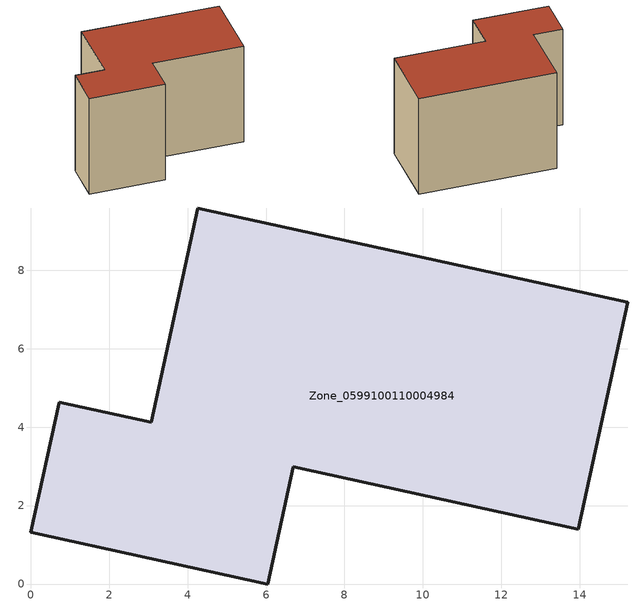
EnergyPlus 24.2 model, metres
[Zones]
Zone_0599100110004984
 floor ground (C_G): 4.26,9.59 15.22,7.19 13.96,1.4 6.69,2.99 6.04,0 0,1.32 0.73,4.64 3.07,4.13 z0
 wall outside (C_F): 0.73,4.64 0,1.32 6.04,0 6.69,2.99 13.96,1.4 15.22,7.19 4.26,9.59 3.07,4.13 0.73,4.64 z0:8.83
 roof outside (C_R): 4.26,9.59 3.07,4.13 0.73,4.64 0,1.32 6.04,0 6.69,2.99 13.96,1.4 15.22,7.19 z8.83
[BUILDING]
Pand.0599100110004984: North Axis=0; Terrain=City; Loads Convergence Tolerance Value=0.04; Temperature Convergence Tolerance Value=0.4; Solar Distribution=FullExterior; Maximum Number of Warmup Days=25; Minimum Number of Warmup Days=1
[Site:Location]
Rotterdam.The.Hague.AP_ZH_NLD Design_Conditions: Latitude=51.96; Longitude=4.45; Time Zone=1; Elevation=-4.5
[SITE:GROUNDTEMPERATURE:BUILDINGSURFACE]
18, 18, 18, 18, 18, 18, 18, 18, 18, 18, 18, 18
[MATERIAL] Thermal Absorptance=0.9; Solar Absorptance=0.7; Visible Absorptance=0.7
Name | Roughness | Thickness | Conductivity | Density | Specific Heat
G.TC.2015-2018 | MediumSmooth | 0.15 | 0.0428571 | 540 | 1210
F.TC.2015-2018 | Rough | 0.3 | 0.0666667 | 1920 | 840
R.TC.2015-2018 | MediumRough | 0.2 | 0.0333333 | 1500 | 1000
[CONSTRUCTION]
C_G: G.TC.2015-2018
C_F: F.TC.2015-2018
C_R: R.TC.2015-2018
[ZONE]
Zone_0599100110004984: Type=1; Multiplier=1; Ceiling Height=Autocalculate; Volume=Autocalculate; Floor Area=autocalculate; Part of Total Floor Area=Yes
[ZONEINFILTRATION:DESIGNFLOWRATE]
Infil_Zone_0599100110004984: Zone or ZoneList or Space or SpaceList=Zone_0599100110004984; Schedule=AlwaysOn; Design Flow Rate Calculation Method=Flow/Area; Flow Rate per Floor Area=0.0015; Constant Term Coefficient=1; Temperature Term Coefficient=0; Velocity Term Coefficient=0; Velocity Squared Term Coefficient=0
[HVACTEMPLATE:ZONE:IDEALLOADSAIRSYSTEM]
Zone_0599100110004984: Maximum Heating Supply Air Temperature=50; Minimum Cooling Supply Air Temperature=13; Maximum Heating Supply Air Humidity Ratio=0.0156; Minimum Cooling Supply Air Humidity Ratio=0.0077; Heating Limit=NoLimit; Cooling Limit=NoLimit; Dehumidification Control Type=ConstantSensibleHeatRatio; Cooling Sensible Heat Ratio=0.7; Dehumidification Setpoint=60; Humidification Control Type=None; Humidification Setpoint=30; Outdoor Air Method=None; Outdoor Air Flow Rate per Person=0.00944; Outdoor Air Flow Rate per Zone Floor Area=0; Outdoor Air Flow Rate per Zone=0; Demand Controlled Ventilation Type=None; Outdoor Air Economizer Type=NoEconomizer; Heat Recovery Type=None; Sensible Heat Recovery Effectiveness=0.7; Latent Heat Recovery Effectiveness=0.65
[ZONECONTROL:THERMOSTAT]
ThermostatControl_Zone_0599100110004984: Zone or ZoneList=Zone_0599100110004984; Control Type Schedule=DualSetpointControlType; Control 1=Thermostat_Zone_0599100110004984; Temperature Difference Between Cutout And Setpoint=0
[THERMOSTATSETPOINT:DUALSETPOINT]
Thermostat_Zone_0599100110004984: Heating Setpoint Temperature Schedule=HeatingSetpoint_Zone_0599100110004984; Cooling Setpoint Temperature Schedule=CoolingSetpoint_Zone_0599100110004984
[SCHEDULE:COMPACT]
HeatingSetpoint_Zone_0599100110004984: Through: 12/31, For: AllDays, Until: 24:00, 21
CoolingSetpoint_Zone_0599100110004984: Through: 12/31, For: AllDays, Until: 24:00, 24
DualSetpointControlType: Through: 12/31, For: AllDays, Until: 24:00, 4
AlwaysOn: Through: 12/31, For: AllDays, Until: 24:00, 1
